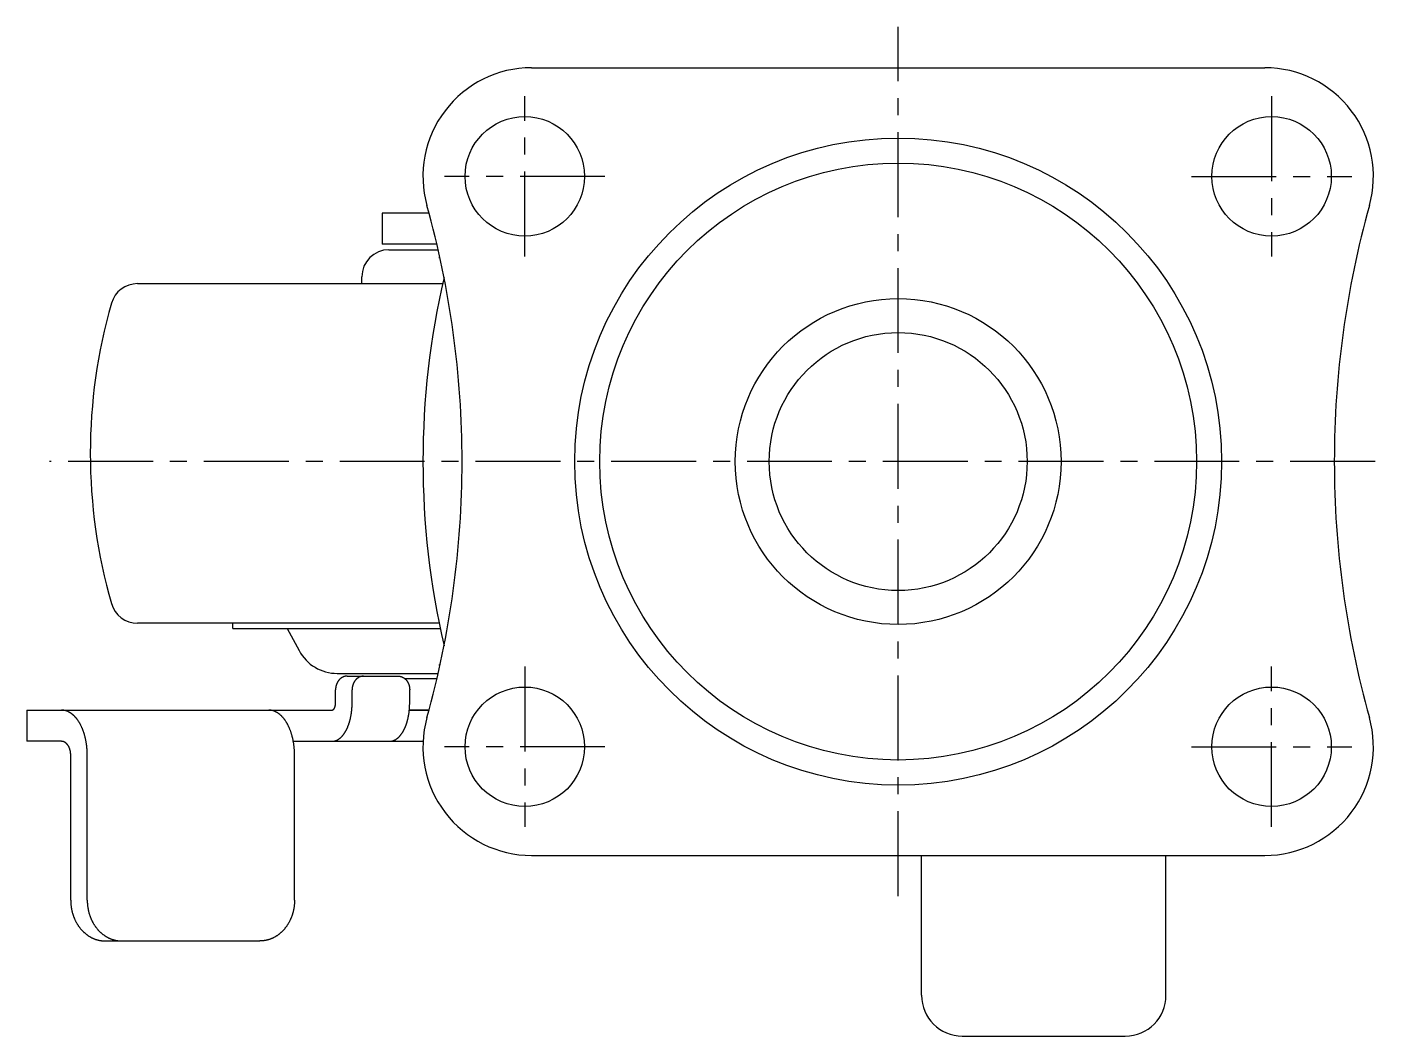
# Model space of a CAD drawing. Extents: x 1 to 225, y -6 to 248.
# Drawn here: x 125.6 to 224.9, y 173.7 to 248 of the extents above; entities that cross this region are included whole.
import ezdxf

# ---------------------------------------------------------------- set-up
doc = ezdxf.new("R2010")
doc.units = 0
doc.header["$LTSCALE"] = 5
doc.linetypes.add('CENTER', pattern=[2, 1.25, -0.25, 0.25, -0.25])
doc.layers.get('0').update_dxf_attribs({"linetype": 'CONTINUOUS'})
doc.layers.add('CENTER', color=1, linetype='CENTER')

msp = doc.modelspace()

# ---------------------------------------------------------------- linework, layer by layer
at = {"color": 7, "linetype": 'CONTINUOUS'}
for p, q in [((162.793356, 245.010109), (216.793356, 245.010109)), ((151.793356, 234.310109), (151.793356, 232.010109)), ((155.239049, 234.310109), (151.793356, 234.310109)), ((155.820352, 232.010109), (151.793356, 232.010109)), ((152.293356, 231.610109), (155.913029, 231.610109)), ((156.047423, 231.010109), (155.971555, 231.010109)), ((150.293356, 229.110109), (150.293356, 229.610109)), ((133.772813, 229.110109), (156.2409, 229.110109)), ((155.985278, 204.110109), (133.772813, 204.110109)), ((140.793356, 203.710109), (140.793356, 204.110109)), ((140.793356, 203.710109), (156.067637, 203.710109)), ((144.793356, 203.710109), (145.670736, 202.087824)), ((156.047423, 201.010109), (155.971555, 201.010109)), ((148.485456, 200.410109), (155.913029, 200.410109)), ((149.205384, 200.210109), (152.968343, 200.210109)), ((155.820352, 200.010109), (153.477172, 200.010109)), ((155.820352, 200.010109), (153.477172, 200.010109)), ((148.357336, 198.210109), (148.357336, 199.210109)), ((149.576151, 198.210109), (149.576151, 199.210109)), ((153.816391, 198.210109), (153.816391, 199.210109)), ((125.630405, 197.710109), (127.263869, 197.710109)), ((125.630405, 197.710109), (125.630405, 195.410109)), ((127.263869, 197.710109), (148.092377, 197.710109)), ((155.239049, 197.710109), (153.792542, 197.710109)), ((153.792542, 197.710109), (155.239049, 197.710109)), ((155.239049, 197.710109), (153.792542, 197.710109)), ((128.167405, 195.410109), (125.630405, 195.410109)), ((145.246403, 195.410109), (154.803362, 195.410109)), ((128.85223, 183.710109), (128.85223, 194.410109)), ((130.071044, 183.710109), (130.071044, 194.410109)), ((145.33591, 183.710109), (145.33591, 194.410109)), ((162.793356, 187.010109), (216.793356, 187.010109)), ((191.515941, 176.710109), (191.515941, 187.010109)), ((209.515941, 176.710109), (209.515941, 187.010109)), ((131.396374, 180.710109), (142.791766, 180.710109)), ((194.515941, 173.710109), (206.515941, 173.710109))]:
    msp.add_line(p, q, dxfattribs=at)
for points in [[(149.205, 200.21, 0), (149.195, 200.21, 0), (149.185, 200.21, 0), (149.174, 200.209, 0), (149.164, 200.209, 0), (149.153, 200.208, 0), (149.143, 200.207, 0), (149.133, 200.206, 0), (149.122, 200.205, 0), (149.112, 200.204, 0), (149.102, 200.203, 0), (149.091, 200.201, 0), (149.081, 200.199, 0), (149.071, 200.197, 0), (149.06, 200.195, 0), (149.05, 200.193, 0), (149.04, 200.191, 0), (149.03, 200.188, 0), (149.02, 200.186, 0), (149.009, 200.183, 0), (148.999, 200.18, 0), (148.989, 200.177, 0), (148.979, 200.174, 0), (148.969, 200.171, 0), (148.959, 200.167, 0), (148.949, 200.163, 0), (148.939, 200.16, 0), (148.93, 200.156, 0), (148.92, 200.152, 0), (148.91, 200.147, 0), (148.9, 200.143, 0), (148.89, 200.139, 0), (148.881, 200.134, 0), (148.871, 200.129, 0), (148.862, 200.124, 0), (148.852, 200.119, 0), (148.843, 200.114, 0), (148.833, 200.109, 0), (148.824, 200.103, 0), (148.815, 200.098, 0), (148.806, 200.092, 0), (148.796, 200.086, 0), (148.787, 200.08, 0), (148.778, 200.074, 0), (148.769, 200.068, 0), (148.761, 200.061, 0), (148.752, 200.055, 0), (148.743, 200.048, 0), (148.734, 200.042, 0), (148.726, 200.035, 0), (148.717, 200.028, 0), (148.709, 200.021, 0), (148.7, 200.013, 0), (148.692, 200.006, 0), (148.684, 199.998, 0), (148.675, 199.991, 0), (148.667, 199.983, 0), (148.659, 199.975, 0), (148.651, 199.967, 0), (148.644, 199.959, 0), (148.636, 199.951, 0), (148.628, 199.943, 0), (148.621, 199.934, 0), (148.613, 199.926, 0), (148.606, 199.917, 0), (148.598, 199.908, 0), (148.591, 199.9, 0), (148.584, 199.891, 0), (148.577, 199.882, 0), (148.57, 199.873, 0), (148.563, 199.863, 0), (148.556, 199.854, 0), (148.55, 199.845, 0), (148.543, 199.835, 0), (148.537, 199.825, 0), (148.53, 199.816, 0), (148.524, 199.806, 0), (148.518, 199.796, 0), (148.512, 199.786, 0), (148.506, 199.776, 0), (148.5, 199.766, 0), (148.495, 199.755, 0), (148.489, 199.745, 0), (148.483, 199.735, 0), (148.478, 199.724, 0), (148.473, 199.714, 0), (148.468, 199.703, 0), (148.462, 199.692, 0), (148.457, 199.682, 0), (148.453, 199.671, 0), (148.448, 199.66, 0), (148.443, 199.649, 0), (148.439, 199.638, 0), (148.434, 199.627, 0), (148.43, 199.615, 0), (148.426, 199.604, 0), (148.422, 199.593, 0), (148.418, 199.581, 0), (148.414, 199.57, 0), (148.41, 199.559, 0), (148.407, 199.547, 0), (148.403, 199.535, 0), (148.4, 199.524, 0), (148.397, 199.512, 0), (148.394, 199.5, 0), (148.391, 199.489, 0), (148.388, 199.477, 0), (148.385, 199.465, 0), (148.383, 199.453, 0), (148.38, 199.441, 0), (148.378, 199.429, 0), (148.376, 199.417, 0), (148.374, 199.405, 0), (148.372, 199.393, 0), (148.37, 199.381, 0), (148.368, 199.369, 0), (148.367, 199.357, 0), (148.365, 199.345, 0), (148.364, 199.333, 0), (148.363, 199.32, 0), (148.361, 199.308, 0), (148.36, 199.296, 0), (148.36, 199.284, 0), (148.359, 199.271, 0), (148.358, 199.259, 0), (148.358, 199.247, 0), (148.358, 199.235, 0), (148.357, 199.222, 0), (148.357, 199.21, 0)], [(150.424, 200.21, 0), (150.414, 200.21, 0), (150.403, 200.21, 0), (150.393, 200.209, 0), (150.383, 200.209, 0), (150.372, 200.208, 0), (150.362, 200.207, 0), (150.351, 200.206, 0), (150.341, 200.205, 0), (150.331, 200.204, 0), (150.32, 200.203, 0), (150.31, 200.201, 0), (150.3, 200.199, 0), (150.289, 200.197, 0), (150.279, 200.195, 0), (150.269, 200.193, 0), (150.259, 200.191, 0), (150.249, 200.188, 0), (150.238, 200.186, 0), (150.228, 200.183, 0), (150.218, 200.18, 0), (150.208, 200.177, 0), (150.198, 200.174, 0), (150.188, 200.171, 0), (150.178, 200.167, 0), (150.168, 200.163, 0), (150.158, 200.16, 0), (150.148, 200.156, 0), (150.139, 200.152, 0), (150.129, 200.147, 0), (150.119, 200.143, 0), (150.109, 200.139, 0), (150.1, 200.134, 0), (150.09, 200.129, 0), (150.081, 200.124, 0), (150.071, 200.119, 0), (150.062, 200.114, 0), (150.052, 200.109, 0), (150.043, 200.103, 0), (150.034, 200.098, 0), (150.024, 200.092, 0), (150.015, 200.086, 0), (150.006, 200.08, 0), (149.997, 200.074, 0), (149.988, 200.068, 0), (149.979, 200.061, 0), (149.97, 200.055, 0), (149.962, 200.048, 0), (149.953, 200.042, 0), (149.944, 200.035, 0), (149.936, 200.028, 0), (149.927, 200.021, 0), (149.919, 200.013, 0), (149.911, 200.006, 0), (149.902, 199.998, 0), (149.894, 199.991, 0), (149.886, 199.983, 0), (149.878, 199.975, 0), (149.87, 199.967, 0), (149.862, 199.959, 0), (149.855, 199.951, 0), (149.847, 199.943, 0), (149.839, 199.934, 0), (149.832, 199.926, 0), (149.825, 199.917, 0), (149.817, 199.908, 0), (149.81, 199.9, 0), (149.803, 199.891, 0), (149.796, 199.882, 0), (149.789, 199.873, 0), (149.782, 199.863, 0), (149.775, 199.854, 0), (149.769, 199.845, 0), (149.762, 199.835, 0), (149.756, 199.825, 0), (149.749, 199.816, 0), (149.743, 199.806, 0), (149.737, 199.796, 0), (149.731, 199.786, 0), (149.725, 199.776, 0), (149.719, 199.766, 0), (149.713, 199.755, 0), (149.708, 199.745, 0), (149.702, 199.735, 0), (149.697, 199.724, 0), (149.692, 199.714, 0), (149.686, 199.703, 0), (149.681, 199.692, 0), (149.676, 199.682, 0), (149.671, 199.671, 0), (149.667, 199.66, 0), (149.662, 199.649, 0), (149.658, 199.638, 0), (149.653, 199.627, 0), (149.649, 199.615, 0), (149.645, 199.604, 0), (149.641, 199.593, 0), (149.637, 199.581, 0), (149.633, 199.57, 0), (149.629, 199.559, 0), (149.626, 199.547, 0), (149.622, 199.535, 0), (149.619, 199.524, 0), (149.616, 199.512, 0), (149.613, 199.5, 0), (149.61, 199.489, 0), (149.607, 199.477, 0), (149.604, 199.465, 0), (149.602, 199.453, 0), (149.599, 199.441, 0), (149.597, 199.429, 0), (149.595, 199.417, 0), (149.592, 199.405, 0), (149.59, 199.393, 0), (149.589, 199.381, 0), (149.587, 199.369, 0), (149.585, 199.357, 0), (149.584, 199.345, 0), (149.583, 199.333, 0), (149.581, 199.32, 0), (149.58, 199.308, 0), (149.579, 199.296, 0), (149.578, 199.284, 0), (149.578, 199.271, 0), (149.577, 199.259, 0), (149.577, 199.247, 0), (149.576, 199.235, 0), (149.576, 199.222, 0), (149.576, 199.21, 0)], [(152.968, 200.21, 0), (152.979, 200.21, 0), (152.989, 200.21, 0), (153, 200.209, 0), (153.01, 200.209, 0), (153.02, 200.208, 0), (153.031, 200.207, 0), (153.041, 200.206, 0), (153.051, 200.205, 0), (153.062, 200.204, 0), (153.072, 200.203, 0), (153.082, 200.201, 0), (153.093, 200.199, 0), (153.103, 200.197, 0), (153.113, 200.195, 0), (153.124, 200.193, 0), (153.134, 200.191, 0), (153.144, 200.188, 0), (153.154, 200.186, 0), (153.164, 200.183, 0), (153.174, 200.18, 0), (153.184, 200.177, 0), (153.195, 200.174, 0), (153.205, 200.171, 0), (153.215, 200.167, 0), (153.224, 200.163, 0), (153.234, 200.16, 0), (153.244, 200.156, 0), (153.254, 200.152, 0), (153.264, 200.147, 0), (153.274, 200.143, 0), (153.283, 200.139, 0), (153.293, 200.134, 0), (153.302, 200.129, 0), (153.312, 200.124, 0), (153.321, 200.119, 0), (153.331, 200.114, 0), (153.34, 200.109, 0), (153.35, 200.103, 0), (153.359, 200.098, 0), (153.368, 200.092, 0), (153.377, 200.086, 0), (153.386, 200.08, 0), (153.395, 200.074, 0), (153.404, 200.068, 0), (153.413, 200.061, 0), (153.422, 200.055, 0), (153.431, 200.048, 0), (153.439, 200.042, 0), (153.448, 200.035, 0), (153.457, 200.028, 0), (153.465, 200.021, 0), (153.474, 200.013, 0), (153.482, 200.006, 0), (153.49, 199.998, 0), (153.498, 199.991, 0), (153.506, 199.983, 0), (153.514, 199.975, 0), (153.522, 199.967, 0), (153.53, 199.959, 0), (153.538, 199.951, 0), (153.546, 199.943, 0), (153.553, 199.934, 0), (153.561, 199.926, 0), (153.568, 199.917, 0), (153.575, 199.908, 0), (153.583, 199.9, 0), (153.59, 199.891, 0), (153.597, 199.882, 0), (153.604, 199.873, 0), (153.61, 199.863, 0), (153.617, 199.854, 0), (153.624, 199.845, 0), (153.63, 199.835, 0), (153.637, 199.825, 0), (153.643, 199.816, 0), (153.65, 199.806, 0), (153.656, 199.796, 0), (153.662, 199.786, 0), (153.668, 199.776, 0), (153.673, 199.766, 0), (153.679, 199.755, 0), (153.685, 199.745, 0), (153.69, 199.735, 0), (153.696, 199.724, 0), (153.701, 199.714, 0), (153.706, 199.703, 0), (153.711, 199.692, 0), (153.716, 199.682, 0), (153.721, 199.671, 0), (153.726, 199.66, 0), (153.73, 199.649, 0), (153.735, 199.638, 0), (153.739, 199.627, 0), (153.744, 199.615, 0), (153.748, 199.604, 0), (153.752, 199.593, 0), (153.756, 199.581, 0), (153.76, 199.57, 0), (153.763, 199.559, 0), (153.767, 199.547, 0), (153.77, 199.535, 0), (153.774, 199.524, 0), (153.777, 199.512, 0), (153.78, 199.5, 0), (153.783, 199.489, 0), (153.786, 199.477, 0), (153.788, 199.465, 0), (153.791, 199.453, 0), (153.793, 199.441, 0), (153.796, 199.429, 0), (153.798, 199.417, 0), (153.8, 199.405, 0), (153.802, 199.393, 0), (153.804, 199.381, 0), (153.806, 199.369, 0), (153.807, 199.357, 0), (153.809, 199.345, 0), (153.81, 199.333, 0), (153.811, 199.32, 0), (153.812, 199.308, 0), (153.813, 199.296, 0), (153.814, 199.284, 0), (153.815, 199.271, 0), (153.815, 199.259, 0), (153.816, 199.247, 0), (153.816, 199.235, 0), (153.816, 199.222, 0), (153.816, 199.21, 0)], [(130.071, 194.41, 0), (130.071, 194.451, 0), (130.07, 194.491, 0), (130.07, 194.532, 0), (130.069, 194.572, 0), (130.067, 194.612, 0), (130.066, 194.653, 0), (130.064, 194.693, 0), (130.062, 194.734, 0), (130.059, 194.774, 0), (130.057, 194.814, 0), (130.054, 194.854, 0), (130.05, 194.894, 0), (130.047, 194.934, 0), (130.043, 194.974, 0), (130.039, 195.014, 0), (130.034, 195.054, 0), (130.03, 195.094, 0), (130.025, 195.133, 0), (130.02, 195.173, 0), (130.014, 195.212, 0), (130.008, 195.251, 0), (130.002, 195.29, 0), (129.996, 195.329, 0), (129.989, 195.368, 0), (129.982, 195.407, 0), (129.975, 195.445, 0), (129.967, 195.484, 0), (129.96, 195.522, 0), (129.952, 195.56, 0), (129.943, 195.598, 0), (129.935, 195.635, 0), (129.926, 195.673, 0), (129.917, 195.71, 0), (129.908, 195.747, 0), (129.898, 195.784, 0), (129.888, 195.821, 0), (129.878, 195.858, 0), (129.868, 195.894, 0), (129.857, 195.93, 0), (129.846, 195.966, 0), (129.835, 196.001, 0), (129.824, 196.037, 0), (129.812, 196.072, 0), (129.8, 196.107, 0), (129.788, 196.141, 0), (129.776, 196.176, 0), (129.763, 196.21, 0), (129.75, 196.243, 0), (129.737, 196.277, 0), (129.724, 196.31, 0), (129.71, 196.343, 0), (129.696, 196.376, 0), (129.682, 196.408, 0), (129.668, 196.44, 0), (129.654, 196.472, 0), (129.639, 196.504, 0), (129.624, 196.535, 0), (129.609, 196.566, 0), (129.593, 196.596, 0), (129.578, 196.626, 0), (129.562, 196.656, 0), (129.546, 196.686, 0), (129.53, 196.715, 0), (129.513, 196.744, 0), (129.497, 196.772, 0), (129.48, 196.8, 0), (129.463, 196.828, 0), (129.446, 196.855, 0), (129.428, 196.882, 0), (129.411, 196.909, 0), (129.393, 196.935, 0), (129.375, 196.961, 0), (129.357, 196.987, 0), (129.339, 197.012, 0), (129.32, 197.036, 0), (129.301, 197.061, 0), (129.283, 197.085, 0), (129.264, 197.108, 0), (129.244, 197.131, 0), (129.225, 197.154, 0), (129.206, 197.176, 0), (129.186, 197.198, 0), (129.166, 197.22, 0), (129.146, 197.241, 0), (129.126, 197.261, 0), (129.106, 197.281, 0), (129.085, 197.301, 0), (129.065, 197.32, 0), (129.044, 197.339, 0), (129.023, 197.358, 0), (129.002, 197.376, 0), (128.981, 197.393, 0), (128.96, 197.41, 0), (128.939, 197.427, 0), (128.917, 197.443, 0), (128.896, 197.459, 0), (128.874, 197.474, 0), (128.853, 197.489, 0), (128.831, 197.503, 0), (128.809, 197.517, 0), (128.787, 197.531, 0), (128.765, 197.544, 0), (128.742, 197.556, 0), (128.72, 197.568, 0), (128.698, 197.58, 0), (128.675, 197.591, 0), (128.653, 197.601, 0), (128.63, 197.611, 0), (128.607, 197.621, 0), (128.584, 197.63, 0), (128.562, 197.639, 0), (128.539, 197.647, 0), (128.516, 197.654, 0), (128.493, 197.662, 0), (128.47, 197.668, 0), (128.447, 197.674, 0), (128.424, 197.68, 0), (128.4, 197.685, 0), (128.377, 197.69, 0), (128.354, 197.694, 0), (128.331, 197.698, 0), (128.307, 197.701, 0), (128.284, 197.704, 0), (128.261, 197.706, 0), (128.237, 197.708, 0), (128.214, 197.709, 0), (128.191, 197.71, 0), (128.167, 197.71, 0)], [(145.336, 194.41, 0), (145.336, 194.451, 0), (145.335, 194.491, 0), (145.335, 194.532, 0), (145.334, 194.572, 0), (145.332, 194.612, 0), (145.331, 194.653, 0), (145.329, 194.693, 0), (145.327, 194.734, 0), (145.324, 194.774, 0), (145.322, 194.814, 0), (145.319, 194.854, 0), (145.315, 194.894, 0), (145.312, 194.934, 0), (145.308, 194.974, 0), (145.304, 195.014, 0), (145.299, 195.054, 0), (145.295, 195.094, 0), (145.29, 195.133, 0), (145.284, 195.173, 0), (145.279, 195.212, 0), (145.273, 195.251, 0), (145.267, 195.29, 0), (145.261, 195.329, 0), (145.254, 195.368, 0), (145.247, 195.407, 0), (145.24, 195.445, 0), (145.232, 195.484, 0), (145.225, 195.522, 0), (145.217, 195.56, 0), (145.208, 195.598, 0), (145.2, 195.635, 0), (145.191, 195.673, 0), (145.182, 195.71, 0), (145.173, 195.747, 0), (145.163, 195.784, 0), (145.153, 195.821, 0), (145.143, 195.858, 0), (145.133, 195.894, 0), (145.122, 195.93, 0), (145.111, 195.966, 0), (145.1, 196.001, 0), (145.089, 196.037, 0), (145.077, 196.072, 0), (145.065, 196.107, 0), (145.053, 196.141, 0), (145.041, 196.176, 0), (145.028, 196.21, 0), (145.015, 196.243, 0), (145.002, 196.277, 0), (144.989, 196.31, 0), (144.975, 196.343, 0), (144.961, 196.376, 0), (144.947, 196.408, 0), (144.933, 196.44, 0), (144.919, 196.472, 0), (144.904, 196.504, 0), (144.889, 196.535, 0), (144.874, 196.566, 0), (144.858, 196.596, 0), (144.843, 196.626, 0), (144.827, 196.656, 0), (144.811, 196.686, 0), (144.795, 196.715, 0), (144.778, 196.744, 0), (144.762, 196.772, 0), (144.745, 196.8, 0), (144.728, 196.828, 0), (144.711, 196.855, 0), (144.693, 196.882, 0), (144.676, 196.909, 0), (144.658, 196.935, 0), (144.64, 196.961, 0), (144.622, 196.987, 0), (144.603, 197.012, 0), (144.585, 197.036, 0), (144.566, 197.061, 0), (144.547, 197.085, 0), (144.528, 197.108, 0), (144.509, 197.131, 0), (144.49, 197.154, 0), (144.47, 197.176, 0), (144.451, 197.198, 0), (144.431, 197.22, 0), (144.411, 197.241, 0), (144.391, 197.261, 0), (144.371, 197.281, 0), (144.35, 197.301, 0), (144.33, 197.32, 0), (144.309, 197.339, 0), (144.288, 197.358, 0), (144.267, 197.376, 0), (144.246, 197.393, 0), (144.225, 197.41, 0), (144.204, 197.427, 0), (144.182, 197.443, 0), (144.161, 197.459, 0), (144.139, 197.474, 0), (144.117, 197.489, 0), (144.096, 197.503, 0), (144.074, 197.517, 0), (144.052, 197.531, 0), (144.029, 197.544, 0), (144.007, 197.556, 0), (143.985, 197.568, 0), (143.962, 197.58, 0), (143.94, 197.591, 0), (143.917, 197.601, 0), (143.895, 197.611, 0), (143.872, 197.621, 0), (143.849, 197.63, 0), (143.827, 197.639, 0), (143.804, 197.647, 0), (143.781, 197.654, 0), (143.758, 197.662, 0), (143.735, 197.668, 0), (143.712, 197.674, 0), (143.688, 197.68, 0), (143.665, 197.685, 0), (143.642, 197.69, 0), (143.619, 197.694, 0), (143.596, 197.698, 0), (143.572, 197.701, 0), (143.549, 197.704, 0), (143.526, 197.706, 0), (143.502, 197.708, 0), (143.479, 197.709, 0), (143.456, 197.71, 0), (143.432, 197.71, 0)], [(148.092, 197.71, 0), (148.096, 197.71, 0), (148.099, 197.71, 0), (148.102, 197.71, 0), (148.105, 197.711, 0), (148.109, 197.711, 0), (148.112, 197.711, 0), (148.115, 197.712, 0), (148.118, 197.713, 0), (148.122, 197.713, 0), (148.125, 197.714, 0), (148.128, 197.715, 0), (148.131, 197.716, 0), (148.134, 197.716, 0), (148.138, 197.717, 0), (148.141, 197.719, 0), (148.144, 197.72, 0), (148.147, 197.721, 0), (148.15, 197.722, 0), (148.154, 197.724, 0), (148.157, 197.725, 0), (148.16, 197.727, 0), (148.163, 197.728, 0), (148.166, 197.73, 0), (148.169, 197.732, 0), (148.172, 197.733, 0), (148.175, 197.735, 0), (148.179, 197.737, 0), (148.182, 197.739, 0), (148.185, 197.741, 0), (148.188, 197.744, 0), (148.191, 197.746, 0), (148.194, 197.748, 0), (148.197, 197.751, 0), (148.2, 197.753, 0), (148.203, 197.756, 0), (148.206, 197.758, 0), (148.209, 197.761, 0), (148.212, 197.763, 0), (148.214, 197.766, 0), (148.217, 197.769, 0), (148.22, 197.772, 0), (148.223, 197.775, 0), (148.226, 197.778, 0), (148.229, 197.781, 0), (148.231, 197.784, 0), (148.234, 197.788, 0), (148.237, 197.791, 0), (148.24, 197.794, 0), (148.242, 197.798, 0), (148.245, 197.801, 0), (148.248, 197.805, 0), (148.25, 197.809, 0), (148.253, 197.812, 0), (148.255, 197.816, 0), (148.258, 197.82, 0), (148.26, 197.824, 0), (148.263, 197.828, 0), (148.265, 197.832, 0), (148.268, 197.836, 0), (148.27, 197.84, 0), (148.273, 197.844, 0), (148.275, 197.848, 0), (148.277, 197.852, 0), (148.28, 197.857, 0), (148.282, 197.861, 0), (148.284, 197.865, 0), (148.287, 197.87, 0), (148.289, 197.874, 0), (148.291, 197.879, 0), (148.293, 197.884, 0), (148.295, 197.888, 0), (148.297, 197.893, 0), (148.299, 197.898, 0), (148.301, 197.902, 0), (148.303, 197.907, 0), (148.305, 197.912, 0), (148.307, 197.917, 0), (148.309, 197.922, 0), (148.311, 197.927, 0), (148.313, 197.932, 0), (148.314, 197.937, 0), (148.316, 197.943, 0), (148.318, 197.948, 0), (148.32, 197.953, 0), (148.321, 197.958, 0), (148.323, 197.964, 0), (148.325, 197.969, 0), (148.326, 197.974, 0), (148.328, 197.98, 0), (148.329, 197.985, 0), (148.33, 197.991, 0), (148.332, 197.996, 0), (148.333, 198.002, 0), (148.335, 198.007, 0), (148.336, 198.013, 0), (148.337, 198.019, 0), (148.338, 198.024, 0), (148.34, 198.03, 0), (148.341, 198.036, 0), (148.342, 198.042, 0), (148.343, 198.047, 0), (148.344, 198.053, 0), (148.345, 198.059, 0), (148.346, 198.065, 0), (148.347, 198.071, 0), (148.348, 198.077, 0), (148.349, 198.083, 0), (148.349, 198.089, 0), (148.35, 198.095, 0), (148.351, 198.101, 0), (148.352, 198.107, 0), (148.352, 198.113, 0), (148.353, 198.119, 0), (148.353, 198.125, 0), (148.354, 198.131, 0), (148.354, 198.137, 0), (148.355, 198.143, 0), (148.355, 198.149, 0), (148.356, 198.155, 0), (148.356, 198.161, 0), (148.356, 198.167, 0), (148.357, 198.173, 0), (148.357, 198.179, 0), (148.357, 198.186, 0), (148.357, 198.192, 0), (148.357, 198.198, 0), (148.357, 198.204, 0), (148.357, 198.21, 0)], [(148.092, 195.41, 0), (148.111, 195.41, 0), (148.129, 195.411, 0), (148.147, 195.412, 0), (148.165, 195.413, 0), (148.183, 195.415, 0), (148.202, 195.418, 0), (148.22, 195.42, 0), (148.238, 195.424, 0), (148.256, 195.427, 0), (148.274, 195.431, 0), (148.292, 195.436, 0), (148.31, 195.44, 0), (148.328, 195.446, 0), (148.346, 195.451, 0), (148.364, 195.457, 0), (148.382, 195.464, 0), (148.4, 195.471, 0), (148.417, 195.478, 0), (148.435, 195.486, 0), (148.453, 195.494, 0), (148.471, 195.503, 0), (148.488, 195.512, 0), (148.506, 195.521, 0), (148.523, 195.531, 0), (148.54, 195.541, 0), (148.558, 195.551, 0), (148.575, 195.562, 0), (148.592, 195.574, 0), (148.609, 195.586, 0), (148.626, 195.598, 0), (148.643, 195.61, 0), (148.66, 195.623, 0), (148.677, 195.637, 0), (148.694, 195.65, 0), (148.71, 195.664, 0), (148.727, 195.679, 0), (148.743, 195.694, 0), (148.759, 195.709, 0), (148.776, 195.725, 0), (148.792, 195.741, 0), (148.808, 195.757, 0), (148.824, 195.774, 0), (148.84, 195.791, 0), (148.855, 195.808, 0), (148.871, 195.826, 0), (148.886, 195.845, 0), (148.902, 195.863, 0), (148.917, 195.882, 0), (148.932, 195.901, 0), (148.947, 195.921, 0), (148.962, 195.941, 0), (148.976, 195.961, 0), (148.991, 195.982, 0), (149.005, 196.003, 0), (149.02, 196.024, 0), (149.034, 196.046, 0), (149.048, 196.068, 0), (149.062, 196.09, 0), (149.075, 196.113, 0), (149.089, 196.135, 0), (149.102, 196.159, 0), (149.115, 196.182, 0), (149.129, 196.206, 0), (149.142, 196.23, 0), (149.154, 196.255, 0), (149.167, 196.279, 0), (149.179, 196.304, 0), (149.192, 196.33, 0), (149.204, 196.355, 0), (149.216, 196.381, 0), (149.228, 196.407, 0), (149.239, 196.434, 0), (149.251, 196.461, 0), (149.262, 196.487, 0), (149.273, 196.515, 0), (149.284, 196.542, 0), (149.295, 196.57, 0), (149.305, 196.598, 0), (149.316, 196.626, 0), (149.326, 196.655, 0), (149.336, 196.683, 0), (149.346, 196.712, 0), (149.356, 196.741, 0), (149.365, 196.771, 0), (149.374, 196.8, 0), (149.383, 196.83, 0), (149.392, 196.86, 0), (149.401, 196.89, 0), (149.409, 196.921, 0), (149.418, 196.951, 0), (149.426, 196.982, 0), (149.434, 197.013, 0), (149.441, 197.044, 0), (149.449, 197.075, 0), (149.456, 197.107, 0), (149.463, 197.139, 0), (149.47, 197.17, 0), (149.477, 197.202, 0), (149.483, 197.235, 0), (149.489, 197.267, 0), (149.495, 197.299, 0), (149.501, 197.332, 0), (149.507, 197.364, 0), (149.512, 197.397, 0), (149.517, 197.43, 0), (149.522, 197.463, 0), (149.527, 197.496, 0), (149.532, 197.53, 0), (149.536, 197.563, 0), (149.54, 197.597, 0), (149.544, 197.63, 0), (149.548, 197.664, 0), (149.551, 197.698, 0), (149.554, 197.731, 0), (149.557, 197.765, 0), (149.56, 197.799, 0), (149.563, 197.833, 0), (149.565, 197.867, 0), (149.567, 197.901, 0), (149.569, 197.936, 0), (149.571, 197.97, 0), (149.572, 198.004, 0), (149.573, 198.038, 0), (149.574, 198.073, 0), (149.575, 198.107, 0), (149.576, 198.141, 0), (149.576, 198.176, 0), (149.576, 198.21, 0)], [(152.333, 195.41, 0), (152.351, 195.41, 0), (152.369, 195.411, 0), (152.387, 195.412, 0), (152.405, 195.413, 0), (152.424, 195.415, 0), (152.442, 195.418, 0), (152.46, 195.42, 0), (152.478, 195.424, 0), (152.496, 195.427, 0), (152.514, 195.431, 0), (152.532, 195.436, 0), (152.55, 195.44, 0), (152.568, 195.446, 0), (152.586, 195.451, 0), (152.604, 195.457, 0), (152.622, 195.464, 0), (152.64, 195.471, 0), (152.658, 195.478, 0), (152.675, 195.486, 0), (152.693, 195.494, 0), (152.711, 195.503, 0), (152.728, 195.512, 0), (152.746, 195.521, 0), (152.763, 195.531, 0), (152.781, 195.541, 0), (152.798, 195.551, 0), (152.815, 195.562, 0), (152.832, 195.574, 0), (152.85, 195.586, 0), (152.867, 195.598, 0), (152.884, 195.61, 0), (152.9, 195.623, 0), (152.917, 195.637, 0), (152.934, 195.65, 0), (152.951, 195.664, 0), (152.967, 195.679, 0), (152.983, 195.694, 0), (153, 195.709, 0), (153.016, 195.725, 0), (153.032, 195.741, 0), (153.048, 195.757, 0), (153.064, 195.774, 0), (153.08, 195.791, 0), (153.095, 195.808, 0), (153.111, 195.826, 0), (153.126, 195.845, 0), (153.142, 195.863, 0), (153.157, 195.882, 0), (153.172, 195.901, 0), (153.187, 195.921, 0), (153.202, 195.941, 0), (153.216, 195.961, 0), (153.231, 195.982, 0), (153.245, 196.003, 0), (153.26, 196.024, 0), (153.274, 196.046, 0), (153.288, 196.068, 0), (153.302, 196.09, 0), (153.315, 196.113, 0), (153.329, 196.135, 0), (153.342, 196.159, 0), (153.356, 196.182, 0), (153.369, 196.206, 0), (153.382, 196.23, 0), (153.395, 196.255, 0), (153.407, 196.279, 0), (153.42, 196.304, 0), (153.432, 196.33, 0), (153.444, 196.355, 0), (153.456, 196.381, 0), (153.468, 196.407, 0), (153.48, 196.434, 0), (153.491, 196.461, 0), (153.502, 196.487, 0), (153.513, 196.515, 0), (153.524, 196.542, 0), (153.535, 196.57, 0), (153.546, 196.598, 0), (153.556, 196.626, 0), (153.566, 196.655, 0), (153.576, 196.683, 0), (153.586, 196.712, 0), (153.596, 196.741, 0), (153.605, 196.771, 0), (153.615, 196.8, 0), (153.624, 196.83, 0), (153.633, 196.86, 0), (153.641, 196.89, 0), (153.65, 196.921, 0), (153.658, 196.951, 0), (153.666, 196.982, 0), (153.674, 197.013, 0), (153.682, 197.044, 0), (153.689, 197.075, 0), (153.696, 197.107, 0), (153.703, 197.139, 0), (153.71, 197.17, 0), (153.717, 197.202, 0), (153.723, 197.235, 0), (153.73, 197.267, 0), (153.736, 197.299, 0), (153.742, 197.332, 0), (153.747, 197.364, 0), (153.752, 197.397, 0), (153.758, 197.43, 0), (153.763, 197.463, 0), (153.767, 197.496, 0), (153.772, 197.53, 0), (153.776, 197.563, 0), (153.78, 197.597, 0), (153.784, 197.63, 0), (153.788, 197.664, 0), (153.791, 197.698, 0), (153.795, 197.731, 0), (153.798, 197.765, 0), (153.8, 197.799, 0), (153.803, 197.833, 0), (153.805, 197.867, 0), (153.807, 197.901, 0), (153.809, 197.936, 0), (153.811, 197.97, 0), (153.812, 198.004, 0), (153.814, 198.038, 0), (153.815, 198.073, 0), (153.815, 198.107, 0), (153.816, 198.141, 0), (153.816, 198.176, 0), (153.816, 198.21, 0)], [(128.852, 194.41, 0), (128.852, 194.422, 0), (128.852, 194.435, 0), (128.852, 194.447, 0), (128.851, 194.459, 0), (128.851, 194.471, 0), (128.85, 194.484, 0), (128.85, 194.496, 0), (128.849, 194.508, 0), (128.848, 194.52, 0), (128.847, 194.533, 0), (128.846, 194.545, 0), (128.845, 194.557, 0), (128.844, 194.569, 0), (128.842, 194.581, 0), (128.841, 194.593, 0), (128.839, 194.605, 0), (128.837, 194.617, 0), (128.836, 194.629, 0), (128.834, 194.641, 0), (128.832, 194.653, 0), (128.83, 194.665, 0), (128.827, 194.677, 0), (128.825, 194.689, 0), (128.823, 194.7, 0), (128.82, 194.712, 0), (128.818, 194.724, 0), (128.815, 194.735, 0), (128.812, 194.747, 0), (128.809, 194.759, 0), (128.806, 194.77, 0), (128.803, 194.781, 0), (128.8, 194.793, 0), (128.797, 194.804, 0), (128.793, 194.815, 0), (128.79, 194.827, 0), (128.786, 194.838, 0), (128.783, 194.849, 0), (128.779, 194.86, 0), (128.775, 194.871, 0), (128.771, 194.882, 0), (128.767, 194.892, 0), (128.763, 194.903, 0), (128.759, 194.914, 0), (128.755, 194.924, 0), (128.75, 194.935, 0), (128.746, 194.945, 0), (128.741, 194.955, 0), (128.737, 194.966, 0), (128.732, 194.976, 0), (128.727, 194.986, 0), (128.722, 194.996, 0), (128.717, 195.006, 0), (128.712, 195.016, 0), (128.707, 195.025, 0), (128.702, 195.035, 0), (128.697, 195.045, 0), (128.691, 195.054, 0), (128.686, 195.063, 0), (128.68, 195.073, 0), (128.675, 195.082, 0), (128.669, 195.091, 0), (128.663, 195.1, 0), (128.658, 195.108, 0), (128.652, 195.117, 0), (128.646, 195.126, 0), (128.64, 195.134, 0), (128.633, 195.143, 0), (128.627, 195.151, 0), (128.621, 195.159, 0), (128.615, 195.167, 0), (128.608, 195.175, 0), (128.602, 195.183, 0), (128.595, 195.191, 0), (128.589, 195.198, 0), (128.582, 195.206, 0), (128.575, 195.213, 0), (128.569, 195.221, 0), (128.562, 195.228, 0), (128.555, 195.235, 0), (128.548, 195.242, 0), (128.541, 195.248, 0), (128.534, 195.255, 0), (128.527, 195.261, 0), (128.519, 195.268, 0), (128.512, 195.274, 0), (128.505, 195.28, 0), (128.498, 195.286, 0), (128.49, 195.292, 0), (128.483, 195.298, 0), (128.475, 195.303, 0), (128.468, 195.309, 0), (128.46, 195.314, 0), (128.453, 195.319, 0), (128.445, 195.324, 0), (128.437, 195.329, 0), (128.429, 195.334, 0), (128.422, 195.339, 0), (128.414, 195.343, 0), (128.406, 195.347, 0), (128.398, 195.352, 0), (128.39, 195.356, 0), (128.382, 195.36, 0), (128.374, 195.363, 0), (128.366, 195.367, 0), (128.358, 195.371, 0), (128.35, 195.374, 0), (128.342, 195.377, 0), (128.334, 195.38, 0), (128.326, 195.383, 0), (128.317, 195.386, 0), (128.309, 195.388, 0), (128.301, 195.391, 0), (128.293, 195.393, 0), (128.284, 195.395, 0), (128.276, 195.397, 0), (128.268, 195.399, 0), (128.26, 195.401, 0), (128.251, 195.403, 0), (128.243, 195.404, 0), (128.235, 195.405, 0), (128.226, 195.406, 0), (128.218, 195.407, 0), (128.209, 195.408, 0), (128.201, 195.409, 0), (128.193, 195.409, 0), (128.184, 195.41, 0), (128.176, 195.41, 0), (128.167, 195.41, 0)], [(128.852, 183.71, 0), (128.852, 183.673, 0), (128.853, 183.636, 0), (128.854, 183.6, 0), (128.855, 183.563, 0), (128.857, 183.526, 0), (128.859, 183.489, 0), (128.862, 183.453, 0), (128.864, 183.416, 0), (128.868, 183.379, 0), (128.871, 183.343, 0), (128.875, 183.306, 0), (128.88, 183.27, 0), (128.885, 183.234, 0), (128.89, 183.197, 0), (128.895, 183.161, 0), (128.901, 183.125, 0), (128.907, 183.089, 0), (128.914, 183.053, 0), (128.921, 183.017, 0), (128.928, 182.981, 0), (128.936, 182.946, 0), (128.944, 182.91, 0), (128.953, 182.875, 0), (128.962, 182.839, 0), (128.971, 182.804, 0), (128.981, 182.769, 0), (128.991, 182.734, 0), (129.001, 182.699, 0), (129.012, 182.665, 0), (129.023, 182.63, 0), (129.034, 182.596, 0), (129.046, 182.562, 0), (129.058, 182.528, 0), (129.07, 182.494, 0), (129.083, 182.461, 0), (129.096, 182.427, 0), (129.11, 182.394, 0), (129.124, 182.361, 0), (129.138, 182.328, 0), (129.153, 182.296, 0), (129.168, 182.264, 0), (129.183, 182.231, 0), (129.198, 182.199, 0), (129.214, 182.168, 0), (129.23, 182.136, 0), (129.247, 182.105, 0), (129.264, 182.074, 0), (129.281, 182.043, 0), (129.299, 182.013, 0), (129.316, 181.983, 0), (129.334, 181.953, 0), (129.353, 181.923, 0), (129.372, 181.894, 0), (129.391, 181.864, 0), (129.41, 181.836, 0), (129.43, 181.807, 0), (129.45, 181.779, 0), (129.47, 181.751, 0), (129.49, 181.723, 0), (129.511, 181.695, 0), (129.532, 181.668, 0), (129.554, 181.641, 0), (129.575, 181.615, 0), (129.597, 181.589, 0), (129.62, 181.563, 0), (129.642, 181.537, 0), (129.665, 181.512, 0), (129.688, 181.487, 0), (129.711, 181.463, 0), (129.735, 181.438, 0), (129.758, 181.415, 0), (129.782, 181.391, 0), (129.807, 181.368, 0), (129.831, 181.345, 0), (129.856, 181.323, 0), (129.881, 181.3, 0), (129.906, 181.279, 0), (129.931, 181.257, 0), (129.957, 181.236, 0), (129.983, 181.216, 0), (130.009, 181.195, 0), (130.035, 181.176, 0), (130.062, 181.156, 0), (130.088, 181.137, 0), (130.115, 181.118, 0), (130.142, 181.1, 0), (130.17, 181.082, 0), (130.197, 181.064, 0), (130.225, 181.047, 0), (130.252, 181.03, 0), (130.28, 181.014, 0), (130.309, 180.998, 0), (130.337, 180.983, 0), (130.365, 180.967, 0), (130.394, 180.953, 0), (130.423, 180.938, 0), (130.452, 180.925, 0), (130.481, 180.911, 0), (130.51, 180.898, 0), (130.539, 180.885, 0), (130.569, 180.873, 0), (130.598, 180.862, 0), (130.628, 180.85, 0), (130.658, 180.839, 0), (130.688, 180.829, 0), (130.718, 180.819, 0), (130.748, 180.809, 0), (130.778, 180.8, 0), (130.809, 180.791, 0), (130.839, 180.783, 0), (130.869, 180.775, 0), (130.9, 180.768, 0), (130.931, 180.761, 0), (130.961, 180.754, 0), (130.992, 180.748, 0), (131.023, 180.743, 0), (131.054, 180.737, 0), (131.085, 180.733, 0), (131.116, 180.728, 0), (131.147, 180.725, 0), (131.178, 180.721, 0), (131.209, 180.718, 0), (131.24, 180.716, 0), (131.272, 180.714, 0), (131.303, 180.712, 0), (131.334, 180.711, 0), (131.365, 180.71, 0), (131.396, 180.71, 0)], [(130.071, 183.71, 0), (130.071, 183.673, 0), (130.072, 183.636, 0), (130.073, 183.6, 0), (130.074, 183.563, 0), (130.076, 183.526, 0), (130.078, 183.489, 0), (130.08, 183.453, 0), (130.083, 183.416, 0), (130.087, 183.379, 0), (130.09, 183.343, 0), (130.094, 183.306, 0), (130.099, 183.27, 0), (130.103, 183.234, 0), (130.109, 183.197, 0), (130.114, 183.161, 0), (130.12, 183.125, 0), (130.126, 183.089, 0), (130.133, 183.053, 0), (130.14, 183.017, 0), (130.147, 182.981, 0), (130.155, 182.946, 0), (130.163, 182.91, 0), (130.172, 182.875, 0), (130.181, 182.839, 0), (130.19, 182.804, 0), (130.199, 182.769, 0), (130.209, 182.734, 0), (130.22, 182.699, 0), (130.23, 182.665, 0), (130.242, 182.63, 0), (130.253, 182.596, 0), (130.265, 182.562, 0), (130.277, 182.528, 0), (130.289, 182.494, 0), (130.302, 182.461, 0), (130.315, 182.427, 0), (130.329, 182.394, 0), (130.343, 182.361, 0), (130.357, 182.328, 0), (130.371, 182.296, 0), (130.386, 182.264, 0), (130.402, 182.231, 0), (130.417, 182.199, 0), (130.433, 182.168, 0), (130.449, 182.136, 0), (130.466, 182.105, 0), (130.483, 182.074, 0), (130.5, 182.043, 0), (130.517, 182.013, 0), (130.535, 181.983, 0), (130.553, 181.953, 0), (130.572, 181.923, 0), (130.59, 181.894, 0), (130.61, 181.864, 0), (130.629, 181.836, 0), (130.649, 181.807, 0), (130.668, 181.779, 0), (130.689, 181.751, 0), (130.709, 181.723, 0), (130.73, 181.695, 0), (130.751, 181.668, 0), (130.773, 181.641, 0), (130.794, 181.615, 0), (130.816, 181.589, 0), (130.838, 181.563, 0), (130.861, 181.537, 0), (130.884, 181.512, 0), (130.907, 181.487, 0), (130.93, 181.463, 0), (130.953, 181.438, 0), (130.977, 181.415, 0), (131.001, 181.391, 0), (131.025, 181.368, 0), (131.05, 181.345, 0), (131.075, 181.323, 0), (131.1, 181.3, 0), (131.125, 181.279, 0), (131.15, 181.257, 0), (131.176, 181.236, 0), (131.202, 181.216, 0), (131.228, 181.195, 0), (131.254, 181.176, 0), (131.281, 181.156, 0), (131.307, 181.137, 0), (131.334, 181.118, 0), (131.361, 181.1, 0), (131.388, 181.082, 0), (131.416, 181.064, 0), (131.444, 181.047, 0), (131.471, 181.03, 0), (131.499, 181.014, 0), (131.527, 180.998, 0), (131.556, 180.983, 0), (131.584, 180.967, 0), (131.613, 180.953, 0), (131.642, 180.938, 0), (131.671, 180.925, 0), (131.7, 180.911, 0), (131.729, 180.898, 0), (131.758, 180.885, 0), (131.788, 180.873, 0), (131.817, 180.862, 0), (131.847, 180.85, 0), (131.877, 180.839, 0), (131.907, 180.829, 0), (131.937, 180.819, 0), (131.967, 180.809, 0), (131.997, 180.8, 0), (132.027, 180.791, 0), (132.058, 180.783, 0), (132.088, 180.775, 0), (132.119, 180.768, 0), (132.15, 180.761, 0), (132.18, 180.754, 0), (132.211, 180.748, 0), (132.242, 180.743, 0), (132.273, 180.737, 0), (132.304, 180.733, 0), (132.335, 180.728, 0), (132.366, 180.725, 0), (132.397, 180.721, 0), (132.428, 180.718, 0), (132.459, 180.716, 0), (132.49, 180.714, 0), (132.522, 180.712, 0), (132.553, 180.711, 0), (132.584, 180.71, 0), (132.615, 180.71, 0)], [(145.336, 183.71, 0), (145.336, 183.673, 0), (145.335, 183.636, 0), (145.334, 183.6, 0), (145.333, 183.563, 0), (145.331, 183.526, 0), (145.329, 183.489, 0), (145.327, 183.453, 0), (145.324, 183.416, 0), (145.32, 183.379, 0), (145.317, 183.343, 0), (145.313, 183.306, 0), (145.308, 183.27, 0), (145.304, 183.234, 0), (145.298, 183.197, 0), (145.293, 183.161, 0), (145.287, 183.125, 0), (145.281, 183.089, 0), (145.274, 183.053, 0), (145.267, 183.017, 0), (145.26, 182.981, 0), (145.252, 182.946, 0), (145.244, 182.91, 0), (145.235, 182.875, 0), (145.226, 182.839, 0), (145.217, 182.804, 0), (145.208, 182.769, 0), (145.198, 182.734, 0), (145.187, 182.699, 0), (145.176, 182.665, 0), (145.165, 182.63, 0), (145.154, 182.596, 0), (145.142, 182.562, 0), (145.13, 182.528, 0), (145.118, 182.494, 0), (145.105, 182.461, 0), (145.092, 182.427, 0), (145.078, 182.394, 0), (145.064, 182.361, 0), (145.05, 182.328, 0), (145.036, 182.296, 0), (145.021, 182.264, 0), (145.005, 182.231, 0), (144.99, 182.199, 0), (144.974, 182.168, 0), (144.958, 182.136, 0), (144.941, 182.105, 0), (144.924, 182.074, 0), (144.907, 182.043, 0), (144.89, 182.013, 0), (144.872, 181.983, 0), (144.854, 181.953, 0), (144.835, 181.923, 0), (144.816, 181.894, 0), (144.797, 181.864, 0), (144.778, 181.836, 0), (144.758, 181.807, 0), (144.738, 181.779, 0), (144.718, 181.751, 0), (144.698, 181.723, 0), (144.677, 181.695, 0), (144.656, 181.668, 0), (144.634, 181.641, 0), (144.613, 181.615, 0), (144.591, 181.589, 0), (144.569, 181.563, 0), (144.546, 181.537, 0), (144.523, 181.512, 0), (144.5, 181.487, 0), (144.477, 181.463, 0), (144.454, 181.438, 0), (144.43, 181.415, 0), (144.406, 181.391, 0), (144.381, 181.368, 0), (144.357, 181.345, 0), (144.332, 181.323, 0), (144.307, 181.3, 0), (144.282, 181.279, 0), (144.257, 181.257, 0), (144.231, 181.236, 0), (144.205, 181.216, 0), (144.179, 181.195, 0), (144.153, 181.176, 0), (144.126, 181.156, 0), (144.1, 181.137, 0), (144.073, 181.118, 0), (144.046, 181.1, 0), (144.019, 181.082, 0), (143.991, 181.064, 0), (143.963, 181.047, 0), (143.936, 181.03, 0), (143.908, 181.014, 0), (143.88, 180.998, 0), (143.851, 180.983, 0), (143.823, 180.967, 0), (143.794, 180.953, 0), (143.765, 180.938, 0), (143.736, 180.925, 0), (143.707, 180.911, 0), (143.678, 180.898, 0), (143.649, 180.885, 0), (143.619, 180.873, 0), (143.59, 180.862, 0), (143.56, 180.85, 0), (143.53, 180.839, 0), (143.5, 180.829, 0), (143.47, 180.819, 0), (143.44, 180.809, 0), (143.41, 180.8, 0), (143.38, 180.791, 0), (143.349, 180.783, 0), (143.319, 180.775, 0), (143.288, 180.768, 0), (143.257, 180.761, 0), (143.227, 180.754, 0), (143.196, 180.748, 0), (143.165, 180.743, 0), (143.134, 180.737, 0), (143.103, 180.733, 0), (143.072, 180.728, 0), (143.041, 180.725, 0), (143.01, 180.721, 0), (142.979, 180.718, 0), (142.948, 180.716, 0), (142.917, 180.714, 0), (142.885, 180.712, 0), (142.854, 180.711, 0), (142.823, 180.71, 0), (142.792, 180.71, 0)]]:
    msp.add_polyline3d(points, dxfattribs=at)
for centre, radius in [((162.293356, 237.010109), 4.4), ((217.293356, 237.010109), 4.4), ((189.793356, 216.010109), 23.822753), ((189.793356, 216.010109), 21.975233), ((189.793356, 216.010109), 12), ((189.793356, 216.010109), 9.499025), ((162.293356, 195.010109), 4.4), ((217.293356, 195.010109), 4.4)]:
    msp.add_circle(centre, radius, dxfattribs=at)
for centre, radius, start, end in [((162.793356, 237.010109), 8, 90, 195.618498), ((216.793356, 237.010109), 8, 344.381502, 90), ((87.673451, 216.010109), 70, 0, 15.618498), ((291.91326, 216.010109), 70, 164.381502, 180), ((152.293356, 229.610109), 2, 90, 180), ((214.793356, 216.010109), 60, 166.934219, 193.065781), ((133.772813, 227.110109), 2, 90, 163.959558), ((170.293356, 216.610109), 40, 163.959558, 196.040442), ((87.673451, 216.010109), 70, 344.381502, 0), ((291.91326, 216.010109), 70, 180, 195.618498), ((133.772813, 206.110109), 2, 196.040442, 270), ((148.485456, 203.610109), 3.2, 208.405861, 270), ((162.793356, 195.010109), 8, 164.381502, 270), ((216.793356, 195.010109), 8, 270, 15.618498), ((194.515941, 176.710109), 3, 180, 270), ((206.515941, 176.710109), 3, 270, 0)]:
    msp.add_arc(centre, radius, start, end, dxfattribs=at)
at = {"layer": 'CENTER', "color": 1, "linetype": 'CENTER'}
for p, q in [((189.793356, 184.010109), (189.793356, 248.010109)), ((162.293356, 231.110109), (162.293356, 242.910109)), ((217.293356, 242.910109), (217.293356, 231.110109)), ((168.193356, 237.010109), (156.393356, 237.010109)), ((211.393356, 237.010109), (223.193356, 237.010109)), ((224.91326, 216.010109), (127.297856, 216.010109)), ((162.293356, 200.910109), (162.293356, 189.110109)), ((217.293356, 189.110109), (217.293356, 200.910109)), ((168.193356, 195.010109), (156.393356, 195.010109)), ((211.393356, 195.010109), (223.193356, 195.010109))]:
    msp.add_line(p, q, dxfattribs=at)

doc.saveas('drawing.dxf')
